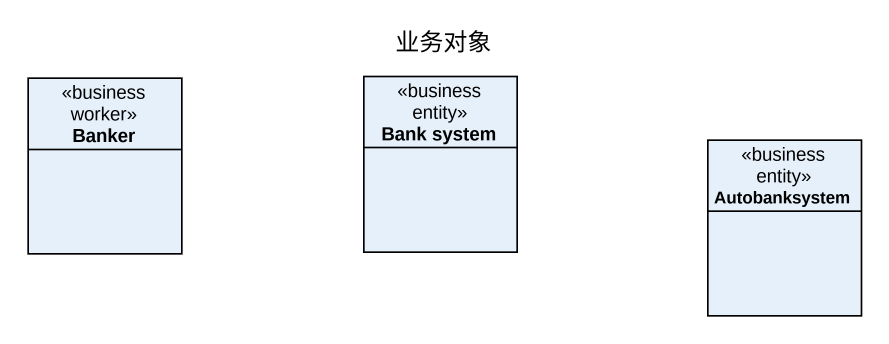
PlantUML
@startuml
title 业务对象
hide circle
hide empty members
class Banker <<business worker>>
class "Bank system" as Bank_system <<business entity>>
class Autobanksystem <<business entity>>
@enduml
